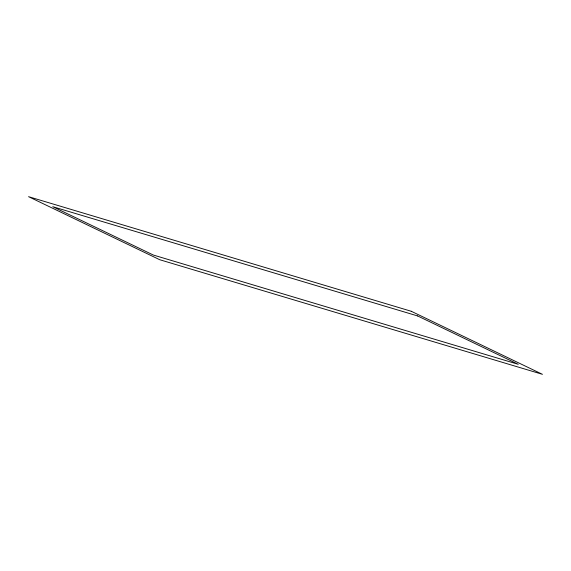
<?xml version="1.0" encoding="UTF-8"?>
<svg xmlns="http://www.w3.org/2000/svg" width="571" height="571" viewBox="0 0 571 571"><rect width="100%" height="100%" fill="white"/><g stroke="black" fill="none" stroke-linecap="round" stroke-linejoin="round"><path stroke-width="0.86" d="M411.248 311.266L28.55 196.674L159.752 259.734L542.45 374.326L411.248 311.266M417.615 315.941L52.753 206.695L153.385 255.059L518.247 364.305L417.615 315.941"/></g></svg>
